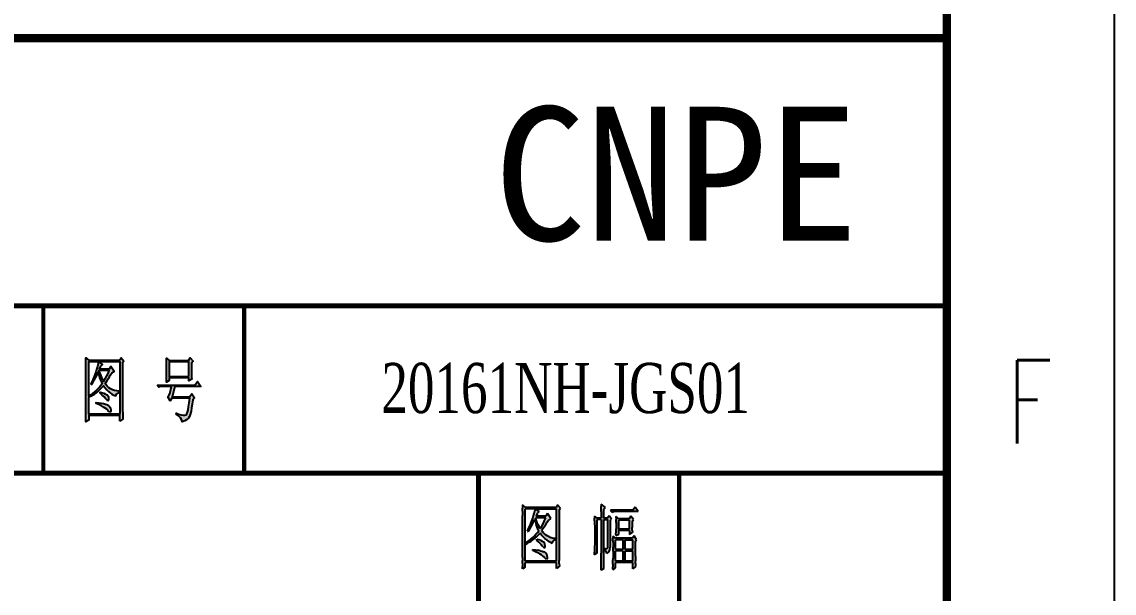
# Model space of a CAD drawing. Header units: inches. Extents: x 6 to 109360, y -14990 to 740552.
# Drawn here: x 1201.9 to 1267.2, y -7038.1 to -7003.9 of the extents above; entities that cross this region are included whole.
import ezdxf
from ezdxf.enums import TextEntityAlignment as Align

# ---------------------------------------------------------------- set-up
doc = ezdxf.new("R2010")
doc.units = ezdxf.units.IN
doc.header["$MEASUREMENT"] = 0
for name, color, linetype in [('1', 7, 'Continuous'), ('PUB_TEXT', 7, 'Continuous'), ('图框', 4, 'Continuous')]:
    doc.layers.add(name, color=color, linetype=linetype)
doc.styles.add('HZ', font='txt_____.ttf', dxfattribs={"width": 0.7, "bigfont": 'HZTXT'})
doc.styles.add('宋体', font='', dxfattribs={"width": 0.7})
doc.styles.get('宋体').set_extended_font_data('SimSun')

# ---------------------------------------------------------------- blocks, each defined once
blk = doc.blocks.new('图签')
at = {"layer": '1'}
h = blk.add_hatch(color=7, dxfattribs=at)
h.paths.add_polyline_path([(-49.263, 35.751), (-49.263, 38.592), (-49.191, 38.692), (-49.353, 38.891), (-49.448, 38.739), (-51.278, 38.739), (-51.463, 38.891), (-51.459, 38.701), (-51.454, 38.521), (-51.454, 35.381), (-51.459, 35.206), (-51.463, 35.059), (-51.288, 35.158), (-51.288, 35.443), (-49.424, 35.443), (-49.424, 35.092), (-49.248, 35.225), (-49.258, 35.391), (-49.258, 35.566)])
h.paths.add_polyline_path([(-51.288, 36.524), (-51.169, 36.586), (-51.055, 36.652), (-50.942, 36.723), (-50.833, 36.804), (-50.728, 36.89), (-50.624, 36.984), (-50.519, 37.084), (-50.42, 37.188), (-50.406, 37.207), (-50.311, 37.089), (-50.216, 36.98), (-50.116, 36.88), (-50.012, 36.795), (-49.903, 36.719), (-49.784, 36.657), (-49.68, 36.61), (-49.628, 36.723), (-49.519, 36.804), (-49.471, 36.823), (-49.471, 36.89), (-49.614, 36.908), (-49.742, 36.937), (-49.865, 36.98), (-49.979, 37.037), (-50.083, 37.103), (-50.178, 37.188), (-50.268, 37.283), (-50.311, 37.34), (-50.211, 37.492), (-50.126, 37.629), (-50.05, 37.753), (-49.998, 37.843), (-49.903, 37.971), (-49.803, 38.056), (-49.761, 38.075), (-49.96, 38.374), (-50.064, 38.208), (-50.648, 38.208), (-50.581, 38.355), (-50.557, 38.393), (-50.463, 38.493), (-50.685, 38.659), (-49.424, 38.659), (-49.424, 35.523), (-51.288, 35.523)], flags=16)
h.paths.add_polyline_path([(-50.847, 36.159), (-50.847, 36.225), (-50.534, 36.178), (-50.401, 36.15), (-50.292, 36.121), (-50.197, 36.093), (-50.126, 36.059), (-50.059, 36.007), (-49.979, 35.889), (-49.96, 35.742), (-49.969, 35.685), (-50.021, 35.633), (-50.126, 35.723), (-50.145, 35.751), (-50.211, 35.813), (-50.301, 35.879), (-50.41, 35.946), (-50.534, 36.017), (-50.681, 36.088)], flags=0)
h.paths.add_polyline_path([(-51.288, 36.591), (-51.288, 38.659), (-50.709, 38.659), (-50.723, 38.535), (-50.761, 38.374), (-50.818, 38.18), (-50.847, 38.09), (-50.899, 37.933), (-50.961, 37.776), (-51.022, 37.625), (-51.089, 37.473), (-51.16, 37.326), (-51.127, 37.293), (-51.046, 37.416), (-50.965, 37.549), (-50.889, 37.686), (-50.814, 37.833), (-50.747, 37.985), (-50.728, 38.023), (-50.69, 37.871), (-50.638, 37.715), (-50.576, 37.558), (-50.51, 37.397), (-50.486, 37.34), (-50.562, 37.24), (-50.648, 37.141), (-50.742, 37.041), (-50.842, 36.942), (-50.951, 36.847), (-51.065, 36.757), (-51.188, 36.662)], flags=16)
h.paths.add_polyline_path([(-50.614, 36.776), (-50.6, 36.842), (-50.534, 36.823), (-50.391, 36.771), (-50.278, 36.723), (-50.192, 36.676), (-50.112, 36.572), (-50.102, 36.41), (-50.14, 36.301), (-50.216, 36.377), (-50.278, 36.453), (-50.363, 36.548), (-50.477, 36.652)], flags=0)
h.paths.add_polyline_path([(-50.406, 37.473), (-50.467, 37.582), (-50.534, 37.715), (-50.595, 37.871), (-50.662, 38.056), (-50.685, 38.123), (-50.064, 38.123), (-50.135, 37.957), (-50.211, 37.805), (-50.282, 37.667), (-50.358, 37.539)], flags=16)
h.paths.add_polyline_path([(-45.146, 38.009), (-45.146, 38.573), (-45.055, 38.692), (-45.217, 38.891), (-45.321, 38.725), (-46.474, 38.725), (-46.649, 38.858), (-46.644, 38.687), (-46.64, 38.512), (-46.64, 37.791), (-46.644, 37.615), (-46.649, 37.449), (-46.649, 37.44), (-46.474, 37.525), (-46.474, 37.691), (-45.312, 37.691), (-45.312, 37.506), (-45.136, 37.61), (-45.141, 37.705), (-45.141, 37.838)])
h.paths.add_polyline_path([(-46.474, 38.64), (-45.312, 38.64), (-45.312, 37.776), (-46.474, 37.776)], flags=16)
h.paths.add_polyline_path([(-46.137, 37.174), (-44.586, 37.174), (-44.795, 37.473), (-44.946, 37.259), (-47.199, 37.259), (-47.104, 37.127), (-47, 37.174), (-46.336, 37.174), (-46.374, 36.984), (-46.412, 36.823), (-46.431, 36.776), (-46.507, 36.629), (-46.568, 36.557), (-46.431, 36.325), (-46.322, 36.477), (-45.25, 36.477), (-45.283, 36.197), (-45.316, 35.965), (-45.349, 35.78), (-45.387, 35.633), (-45.425, 35.538), (-45.465, 35.479), (-45.544, 35.452), (-45.644, 35.452), (-45.762, 35.476), (-45.914, 35.523), (-46.042, 35.576), (-46.056, 35.509), (-45.914, 35.41), (-45.805, 35.305), (-45.734, 35.196), (-45.696, 35.082), (-45.696, 35.059), (-45.553, 35.116), (-45.449, 35.172), (-45.425, 35.191), (-45.33, 35.282), (-45.264, 35.376), (-45.236, 35.443), (-45.207, 35.552), (-45.174, 35.699), (-45.141, 35.893), (-45.108, 36.126), (-45.074, 36.377), (-44.961, 36.491), (-45.136, 36.742), (-45.264, 36.557), (-46.298, 36.557)])
h = blk.add_hatch(color=7, dxfattribs=at)
h.paths.add_polyline_path([(-23.168, 29.795), (-23.098, 29.895), (-23.261, 30.095), (-23.355, 29.945), (-25.184, 29.945), (-25.37, 30.095), (-25.365, 29.904), (-25.361, 29.723), (-25.359, 29.554), (-25.359, 29.462), (-25.359, 26.946), (-25.36, 26.765), (-25.362, 26.586), (-25.366, 26.409), (-25.37, 26.262), (-25.196, 26.362), (-25.196, 26.646), (-23.331, 26.646), (-23.331, 26.295), (-23.157, 26.429), (-23.162, 26.593), (-23.166, 26.768), (-23.168, 26.955), (-23.168, 27.029)])
h.paths.add_polyline_path([(-25.196, 29.862), (-24.613, 29.862), (-23.331, 29.862), (-23.331, 26.729), (-25.196, 26.729), (-25.196, 27.729)], flags=16)
h.paths.add_polyline_path([(-25.094, 27.867), (-24.972, 27.959), (-24.857, 28.052), (-24.749, 28.148), (-24.649, 28.245), (-24.556, 28.343), (-24.471, 28.444), (-24.391, 28.545), (-24.417, 28.6), (-24.484, 28.76), (-24.544, 28.918), (-24.594, 29.074), (-24.637, 29.229), (-24.652, 29.191), (-24.722, 29.037), (-24.794, 28.891), (-24.871, 28.752), (-24.95, 28.62), (-25.033, 28.495), (-25.068, 28.528), (-25.066, 28.531), (-24.995, 28.678), (-24.927, 28.829), (-24.864, 28.982), (-24.806, 29.137), (-24.753, 29.295), (-24.724, 29.385), (-24.667, 29.578), (-24.63, 29.737), (-24.615, 29.852), (-24.576, 29.852), (-24.369, 29.696), (-24.462, 29.595), (-24.486, 29.557), (-24.554, 29.412), (-23.973, 29.412), (-23.867, 29.579), (-23.669, 29.278), (-23.708, 29.26), (-23.809, 29.176), (-23.902, 29.045), (-23.954, 28.958), (-24.03, 28.835), (-24.118, 28.697), (-24.217, 28.545), (-24.173, 28.487), (-24.087, 28.391), (-23.99, 28.307), (-23.886, 28.238), (-23.773, 28.182), (-23.65, 28.14), (-23.519, 28.111), (-23.378, 28.096), (-23.378, 28.029), (-23.424, 28.01), (-23.536, 27.927), (-23.588, 27.812), (-23.692, 27.858), (-23.808, 27.923), (-23.918, 27.998), (-24.023, 28.085), (-24.124, 28.183), (-24.219, 28.291), (-24.31, 28.412), (-24.328, 28.392), (-24.426, 28.287), (-24.528, 28.188), (-24.632, 28.095), (-24.739, 28.008), (-24.85, 27.929), (-24.962, 27.856), (-25.078, 27.789), (-25.186, 27.734), (-25.186, 27.803)], flags=0)
h.paths.add_polyline_path([(-24.52, 27.979), (-24.508, 28.045), (-24.438, 28.025), (-24.295, 27.976), (-24.183, 27.928), (-24.1, 27.879), (-24.02, 27.774), (-24.007, 27.612), (-24.044, 27.505), (-24.123, 27.579), (-24.183, 27.655), (-24.271, 27.749), (-24.383, 27.858)], flags=0)
h.paths.add_polyline_path([(-24.753, 27.429), (-24.595, 27.408), (-24.442, 27.382), (-24.309, 27.355), (-24.197, 27.326), (-24.104, 27.295), (-24.03, 27.262), (-23.966, 27.21), (-23.887, 27.091), (-23.867, 26.946), (-23.874, 26.889), (-23.927, 26.834), (-24.03, 26.928), (-24.051, 26.953), (-24.119, 27.016), (-24.207, 27.082), (-24.314, 27.15), (-24.441, 27.219), (-24.587, 27.289), (-24.753, 27.362)], flags=0)
h.paths.add_polyline_path([(-24.31, 28.678), (-24.374, 28.784), (-24.439, 28.916), (-24.503, 29.074), (-24.568, 29.26), (-24.59, 29.329), (-23.973, 29.329), (-24.044, 29.161), (-24.117, 29.008), (-24.191, 28.869), (-24.266, 28.744)], flags=0)
h = blk.add_hatch(color=7, dxfattribs=at)
h.paths.add_polyline_path([(-20.511, 29.828), (-20.407, 29.945), (-20.663, 30.128), (-20.658, 30.023), (-20.654, 29.879), (-20.653, 29.696), (-20.651, 29.472), (-20.651, 29.295), (-20.907, 29.295), (-21.059, 29.412), (-21.055, 29.293), (-21.052, 29.149), (-21.05, 28.983), (-21.048, 28.792), (-21.047, 28.577), (-21.047, 28.362), (-21.047, 28.153), (-21.048, 27.955), (-21.049, 27.768), (-21.051, 27.589), (-21.053, 27.422), (-21.055, 27.264), (-21.059, 27.117), (-20.907, 27.229), (-20.907, 29.212), (-20.651, 29.212), (-20.651, 27.212), (-20.651, 27.07), (-20.653, 26.914), (-20.654, 26.741), (-20.657, 26.553), (-20.66, 26.351), (-20.663, 26.196), (-20.5, 26.295), (-20.504, 26.47), (-20.507, 26.647), (-20.509, 26.825), (-20.511, 27.004), (-20.511, 27.145), (-20.511, 29.212), (-20.266, 29.212), (-20.266, 27.545), (-20.313, 27.462), (-20.419, 27.479), (-20.488, 27.496), (-20.488, 27.429), (-20.377, 27.345), (-20.319, 27.213), (-20.313, 27.179), (-20.205, 27.272), (-20.143, 27.399), (-20.126, 27.558), (-20.126, 29.162), (-20.045, 29.246), (-20.185, 29.445), (-20.29, 29.295), (-20.511, 29.295)])
h.paths.add_polyline_path([(-18.635, 29.962), (-18.763, 29.779), (-20.103, 29.779), (-20.01, 29.645), (-19.894, 29.684), (-19.777, 29.696), (-18.449, 29.696)])
h.paths.add_polyline_path([(-19.614, 29.179), (-18.961, 29.179), (-18.961, 28.646), (-19.614, 28.646), (-19.614, 28.562), (-18.961, 28.562), (-18.961, 28.329), (-18.798, 28.445), (-18.803, 28.58), (-18.807, 28.747), (-18.809, 28.947), (-18.81, 29.096), (-18.728, 29.212), (-18.891, 29.412), (-18.984, 29.262), (-19.614, 29.262), (-19.777, 29.396), (-19.771, 29.214), (-19.767, 29.036), (-19.765, 28.862), (-19.765, 28.845), (-19.766, 28.671), (-19.769, 28.494), (-19.775, 28.314), (-19.777, 28.262), (-19.614, 28.345), (-19.614, 28.562), (-19.614, 28.646)])
h.paths.add_polyline_path([(-18.612, 27.928), (-18.542, 28.012), (-18.693, 28.246), (-18.786, 28.096), (-19.8, 28.096), (-19.963, 28.212), (-19.959, 28.092), (-19.956, 27.944), (-19.953, 27.767), (-19.953, 27.563), (-19.952, 27.329), (-19.952, 27.312), (-19.952, 27.104), (-19.953, 26.909), (-19.954, 26.725), (-19.957, 26.553), (-19.96, 26.391), (-19.963, 26.242), (-19.963, 26.229), (-19.8, 26.329), (-19.8, 26.646), (-18.763, 26.646), (-18.763, 26.279), (-18.6, 26.412), (-18.605, 26.58), (-18.609, 26.756), (-18.611, 26.939), (-18.612, 27.029)])
h.paths.add_polyline_path([(-19.8, 28.012), (-19.369, 28.012), (-19.369, 27.429), (-19.8, 27.429)], flags=16)
h.paths.add_polyline_path([(-19.8, 27.346), (-19.369, 27.346), (-19.369, 26.729), (-19.8, 26.729)], flags=16)
h.paths.add_polyline_path([(-19.229, 28.012), (-18.763, 28.012), (-18.763, 27.429), (-19.229, 27.429)], flags=16)
h.paths.add_polyline_path([(-19.229, 27.346), (-18.763, 27.346), (-18.763, 26.729), (-19.229, 26.729)], flags=16)
at = {"color": 7}
for p, q in [((-25.184, 29.945), (-25.37, 30.095)), ((-25.37, 30.095), (-25.365, 29.904)), ((-23.261, 30.095), (-23.355, 29.945)), ((-23.098, 29.895), (-23.261, 30.095)), ((-20.407, 29.945), (-20.663, 30.128)), ((-20.663, 30.128), (-20.658, 30.023)), ((-25.361, 29.723), (-25.365, 29.904)), ((-25.361, 29.723), (-25.359, 29.554)), ((-25.359, 29.554), (-25.359, 29.462)), ((-25.359, 26.946), (-25.359, 29.462)), ((-25.196, 27.729), (-25.196, 29.862)), ((-24.613, 29.862), (-25.196, 29.862)), ((-23.355, 29.945), (-25.184, 29.945)), ((-23.355, 29.945), (-25.184, 29.945)), ((-25.184, 29.945), (-23.355, 29.945)), ((-25.184, 29.945), (-25.184, 29.945)), ((-24.753, 29.295), (-24.724, 29.385)), ((-24.724, 29.385), (-24.667, 29.578)), ((-24.667, 29.578), (-24.63, 29.737)), ((-24.615, 29.852), (-24.63, 29.737)), ((-24.615, 29.852), (-24.576, 29.852)), ((-24.613, 29.862), (-23.331, 29.862)), ((-24.369, 29.696), (-24.576, 29.852)), ((-24.486, 29.557), (-24.554, 29.412)), ((-23.973, 29.412), (-24.554, 29.412)), ((-23.973, 29.412), (-24.554, 29.412)), ((-24.554, 29.412), (-23.973, 29.412)), ((-24.554, 29.412), (-24.554, 29.412)), ((-24.486, 29.557), (-24.462, 29.595)), ((-24.369, 29.696), (-24.462, 29.595)), ((-23.867, 29.579), (-23.973, 29.412)), ((-23.669, 29.278), (-23.867, 29.579)), ((-23.331, 26.729), (-23.331, 29.862)), ((-23.168, 29.795), (-23.098, 29.895)), ((-23.168, 29.795), (-23.168, 27.029)), ((-21.059, 29.412), (-21.055, 29.293)), ((-20.907, 29.295), (-21.059, 29.412)), ((-20.654, 29.879), (-20.658, 30.023)), ((-20.653, 29.696), (-20.654, 29.879)), ((-20.653, 29.696), (-20.651, 29.472)), ((-20.651, 29.472), (-20.651, 29.295)), ((-20.511, 29.828), (-20.407, 29.945)), ((-20.511, 29.295), (-20.511, 29.828)), ((-20.185, 29.445), (-20.29, 29.295)), ((-20.045, 29.246), (-20.185, 29.445)), ((-20.01, 29.645), (-20.103, 29.779)), ((-18.763, 29.779), (-20.103, 29.779)), ((-18.763, 29.779), (-20.103, 29.779)), ((-20.103, 29.779), (-18.763, 29.779)), ((-20.103, 29.779), (-20.103, 29.779)), ((-19.894, 29.684), (-20.01, 29.645)), ((-19.777, 29.696), (-19.894, 29.684)), ((-18.449, 29.696), (-19.777, 29.696)), ((-19.777, 29.396), (-19.771, 29.214)), ((-19.614, 29.262), (-19.777, 29.396)), ((-18.891, 29.412), (-18.984, 29.262)), ((-18.728, 29.212), (-18.891, 29.412)), ((-18.635, 29.962), (-18.763, 29.779)), ((-18.449, 29.696), (-18.635, 29.962)), ((-24.995, 28.678), (-24.927, 28.829)), ((-24.95, 28.62), (-24.871, 28.752)), ((-24.927, 28.829), (-24.864, 28.982)), ((-24.871, 28.752), (-24.794, 28.891)), ((-24.864, 28.982), (-24.806, 29.137)), ((-24.806, 29.137), (-24.753, 29.295)), ((-24.794, 28.891), (-24.722, 29.037)), ((-24.722, 29.037), (-24.652, 29.191)), ((-24.637, 29.229), (-24.652, 29.191)), ((-24.594, 29.074), (-24.637, 29.229)), ((-24.594, 29.074), (-24.544, 28.918)), ((-23.973, 29.329), (-24.59, 29.329)), ((-24.568, 29.26), (-24.59, 29.329)), ((-24.503, 29.074), (-24.568, 29.26)), ((-24.484, 28.76), (-24.544, 28.918)), ((-24.439, 28.916), (-24.503, 29.074)), ((-24.417, 28.6), (-24.484, 28.76)), ((-24.439, 28.916), (-24.374, 28.784)), ((-24.31, 28.678), (-24.374, 28.784)), ((-24.31, 28.678), (-24.266, 28.744)), ((-24.266, 28.744), (-24.191, 28.869)), ((-24.191, 28.869), (-24.117, 29.008)), ((-24.118, 28.697), (-24.03, 28.835)), ((-24.117, 29.008), (-24.044, 29.161)), ((-24.044, 29.161), (-23.973, 29.329)), ((-24.03, 28.835), (-23.954, 28.958)), ((-23.954, 28.958), (-23.902, 29.045)), ((-23.902, 29.045), (-23.809, 29.176)), ((-23.708, 29.26), (-23.809, 29.176)), ((-23.669, 29.278), (-23.708, 29.26)), ((-21.052, 29.149), (-21.055, 29.293)), ((-21.052, 29.149), (-21.05, 28.983)), ((-21.05, 28.983), (-21.048, 28.792)), ((-21.048, 28.792), (-21.047, 28.577)), ((-20.651, 29.295), (-20.907, 29.295)), ((-20.651, 29.295), (-20.907, 29.295)), ((-20.907, 29.295), (-20.651, 29.295)), ((-20.907, 29.295), (-20.907, 29.295)), ((-20.651, 29.212), (-20.907, 29.212)), ((-20.907, 27.229), (-20.907, 29.212)), ((-20.651, 29.212), (-20.651, 27.212)), ((-20.511, 29.295), (-20.29, 29.295)), ((-20.29, 29.295), (-20.511, 29.295)), ((-20.29, 29.295), (-20.511, 29.295)), ((-20.511, 27.145), (-20.511, 29.212)), ((-20.511, 29.212), (-20.266, 29.212)), ((-20.266, 27.545), (-20.266, 29.212)), ((-20.126, 29.162), (-20.045, 29.246)), ((-20.126, 29.162), (-20.126, 27.562)), ((-19.767, 29.036), (-19.771, 29.214)), ((-19.767, 29.036), (-19.765, 28.862)), ((-19.765, 28.845), (-19.766, 28.671)), ((-19.765, 28.862), (-19.765, 28.845)), ((-18.984, 29.262), (-19.614, 29.262)), ((-18.984, 29.262), (-19.614, 29.262)), ((-19.614, 29.262), (-18.984, 29.262)), ((-19.614, 29.262), (-19.614, 29.262)), ((-18.961, 29.179), (-19.614, 29.179)), ((-19.614, 28.646), (-19.614, 29.179)), ((-18.961, 28.646), (-18.961, 29.179)), ((-18.81, 29.096), (-18.728, 29.212)), ((-18.81, 29.096), (-18.809, 28.947)), ((-18.809, 28.947), (-18.807, 28.747)), ((-18.803, 28.58), (-18.807, 28.747)), ((-25.066, 28.531), (-25.068, 28.528)), ((-25.068, 28.528), (-25.033, 28.495)), ((-25.066, 28.531), (-24.995, 28.678)), ((-25.033, 28.495), (-24.95, 28.62)), ((-24.857, 28.052), (-24.749, 28.148)), ((-24.749, 28.148), (-24.649, 28.245)), ((-24.739, 28.008), (-24.632, 28.095)), ((-24.649, 28.245), (-24.556, 28.343)), ((-24.632, 28.095), (-24.528, 28.188)), ((-24.556, 28.343), (-24.471, 28.444)), ((-24.528, 28.188), (-24.426, 28.287)), ((-24.471, 28.444), (-24.391, 28.545)), ((-24.426, 28.287), (-24.328, 28.392)), ((-24.417, 28.6), (-24.391, 28.545)), ((-24.31, 28.412), (-24.328, 28.392)), ((-24.219, 28.291), (-24.31, 28.412)), ((-24.124, 28.183), (-24.219, 28.291)), ((-24.217, 28.545), (-24.118, 28.697)), ((-24.217, 28.545), (-24.173, 28.487)), ((-24.087, 28.391), (-24.173, 28.487)), ((-24.023, 28.085), (-24.124, 28.183)), ((-24.087, 28.391), (-23.99, 28.307)), ((-23.918, 27.998), (-24.023, 28.085)), ((-23.886, 28.238), (-23.99, 28.307)), ((-23.773, 28.182), (-23.886, 28.238)), ((-23.773, 28.182), (-23.65, 28.14)), ((-23.65, 28.14), (-23.519, 28.111)), ((-23.519, 28.111), (-23.378, 28.096)), ((-23.378, 28.029), (-23.378, 28.096)), ((-21.047, 28.153), (-21.048, 27.955)), ((-21.047, 28.577), (-21.047, 28.362)), ((-21.047, 28.362), (-21.047, 28.153)), ((-19.963, 28.212), (-19.959, 28.092)), ((-19.8, 28.096), (-19.963, 28.212)), ((-19.956, 27.944), (-19.959, 28.092)), ((-18.786, 28.096), (-19.8, 28.096)), ((-18.786, 28.096), (-19.8, 28.096)), ((-19.8, 28.096), (-18.786, 28.096)), ((-19.8, 28.096), (-19.8, 28.096)), ((-19.777, 28.262), (-19.614, 28.345)), ((-19.775, 28.314), (-19.777, 28.262)), ((-19.775, 28.314), (-19.769, 28.494)), ((-19.769, 28.494), (-19.766, 28.671)), ((-19.614, 28.646), (-19.614, 28.562)), ((-19.614, 28.562), (-19.614, 28.646)), ((-18.961, 28.646), (-19.614, 28.646)), ((-18.961, 28.646), (-19.614, 28.646)), ((-19.614, 28.646), (-18.961, 28.646)), ((-19.614, 28.646), (-19.614, 28.646)), ((-18.961, 28.562), (-19.614, 28.562)), ((-19.614, 28.345), (-19.614, 28.562)), ((-18.961, 28.562), (-18.961, 28.329)), ((-18.961, 28.329), (-18.798, 28.445)), ((-18.803, 28.58), (-18.798, 28.445)), ((-18.693, 28.246), (-18.786, 28.096)), ((-18.542, 28.012), (-18.693, 28.246)), ((-25.196, 26.729), (-25.196, 27.729)), ((-25.186, 27.803), (-25.094, 27.867)), ((-25.186, 27.734), (-25.186, 27.803)), ((-25.078, 27.789), (-25.186, 27.734)), ((-25.094, 27.867), (-24.972, 27.959)), ((-25.078, 27.789), (-24.962, 27.856)), ((-24.972, 27.959), (-24.857, 28.052)), ((-24.962, 27.856), (-24.85, 27.929)), ((-24.85, 27.929), (-24.739, 28.008)), ((-24.753, 27.362), (-24.753, 27.429)), ((-24.753, 27.429), (-24.595, 27.408)), ((-24.52, 27.979), (-24.508, 28.045)), ((-24.383, 27.858), (-24.52, 27.979)), ((-24.508, 28.045), (-24.438, 28.025)), ((-24.295, 27.976), (-24.438, 28.025)), ((-24.271, 27.749), (-24.383, 27.858)), ((-24.295, 27.976), (-24.183, 27.928)), ((-24.271, 27.749), (-24.183, 27.655)), ((-24.183, 27.928), (-24.1, 27.879)), ((-24.123, 27.579), (-24.183, 27.655)), ((-24.123, 27.579), (-24.044, 27.505)), ((-24.02, 27.774), (-24.1, 27.879)), ((-24.044, 27.505), (-24.007, 27.612)), ((-24.007, 27.612), (-24.02, 27.774)), ((-23.808, 27.923), (-23.918, 27.998)), ((-23.808, 27.923), (-23.692, 27.858)), ((-23.692, 27.858), (-23.588, 27.812)), ((-23.588, 27.812), (-23.536, 27.927)), ((-23.536, 27.927), (-23.424, 28.01)), ((-23.378, 28.029), (-23.424, 28.01)), ((-21.053, 27.422), (-21.055, 27.264)), ((-21.051, 27.589), (-21.053, 27.422)), ((-21.049, 27.768), (-21.051, 27.589)), ((-21.048, 27.955), (-21.049, 27.768)), ((-20.488, 27.429), (-20.488, 27.496)), ((-20.488, 27.496), (-20.419, 27.479)), ((-20.377, 27.345), (-20.488, 27.429)), ((-20.419, 27.479), (-20.313, 27.462)), ((-20.266, 27.545), (-20.313, 27.462)), ((-20.143, 27.399), (-20.126, 27.558)), ((-20.126, 27.562), (-20.126, 27.558)), ((-19.956, 27.944), (-19.953, 27.767)), ((-19.953, 27.767), (-19.953, 27.563)), ((-19.952, 27.329), (-19.953, 27.563)), ((-19.369, 28.012), (-19.8, 28.012)), ((-19.8, 27.429), (-19.8, 28.012)), ((-19.369, 27.429), (-19.8, 27.429)), ((-19.369, 27.429), (-19.8, 27.429)), ((-19.8, 27.429), (-19.369, 27.429)), ((-19.8, 27.429), (-19.8, 27.429)), ((-19.369, 28.012), (-19.369, 27.429)), ((-19.229, 28.012), (-18.763, 28.012)), ((-19.229, 27.429), (-19.229, 28.012)), ((-19.229, 27.429), (-18.763, 27.429)), ((-18.763, 27.429), (-19.229, 27.429)), ((-18.763, 27.429), (-19.229, 27.429)), ((-18.763, 27.429), (-18.763, 28.012)), ((-18.612, 27.928), (-18.542, 28.012)), ((-18.612, 27.029), (-18.612, 27.928)), ((-25.359, 26.946), (-25.36, 26.765)), ((-24.587, 27.289), (-24.753, 27.362)), ((-24.595, 27.408), (-24.442, 27.382)), ((-24.441, 27.219), (-24.587, 27.289)), ((-24.309, 27.355), (-24.442, 27.382)), ((-24.314, 27.15), (-24.441, 27.219)), ((-24.207, 27.082), (-24.314, 27.15)), ((-24.309, 27.355), (-24.197, 27.326)), ((-24.207, 27.082), (-24.119, 27.016)), ((-24.197, 27.326), (-24.104, 27.295)), ((-24.119, 27.016), (-24.051, 26.953)), ((-24.03, 27.262), (-24.104, 27.295)), ((-24.03, 26.928), (-24.051, 26.953)), ((-23.966, 27.21), (-24.03, 27.262)), ((-23.927, 26.834), (-24.03, 26.928)), ((-23.887, 27.091), (-23.966, 27.21)), ((-23.874, 26.889), (-23.927, 26.834)), ((-23.867, 26.946), (-23.887, 27.091)), ((-23.874, 26.889), (-23.867, 26.946)), ((-23.168, 27.029), (-23.168, 26.955)), ((-23.168, 26.955), (-23.166, 26.768)), ((-23.162, 26.593), (-23.166, 26.768)), ((-21.059, 27.117), (-21.055, 27.264)), ((-20.907, 27.229), (-21.059, 27.117)), ((-21.059, 27.112), (-20.907, 27.229)), ((-20.907, 27.229), (-21.059, 27.117)), ((-21.059, 27.117), (-21.059, 27.112)), ((-20.654, 26.741), (-20.653, 26.914)), ((-20.653, 26.914), (-20.651, 27.07)), ((-20.651, 27.07), (-20.651, 27.212)), ((-20.511, 27.004), (-20.511, 27.145)), ((-20.509, 26.825), (-20.511, 27.004)), ((-20.507, 26.647), (-20.509, 26.825)), ((-20.319, 27.213), (-20.377, 27.345)), ((-20.319, 27.213), (-20.313, 27.179)), ((-20.313, 27.179), (-20.205, 27.272)), ((-20.205, 27.272), (-20.143, 27.399)), ((-19.954, 26.725), (-19.953, 26.909)), ((-19.952, 27.104), (-19.953, 26.909)), ((-19.952, 27.329), (-19.952, 27.312)), ((-19.952, 27.312), (-19.952, 27.104)), ((-19.8, 26.729), (-19.8, 27.346)), ((-19.369, 27.346), (-19.8, 27.346)), ((-19.369, 27.346), (-19.369, 26.729)), ((-19.229, 26.729), (-19.229, 27.346)), ((-19.229, 27.346), (-18.763, 27.346)), ((-18.763, 26.729), (-18.763, 27.346)), ((-18.612, 27.029), (-18.611, 26.939)), ((-18.611, 26.939), (-18.609, 26.756)), ((-25.37, 26.262), (-25.366, 26.409)), ((-25.196, 26.362), (-25.37, 26.262)), ((-25.362, 26.586), (-25.366, 26.409)), ((-25.362, 26.586), (-25.36, 26.765)), ((-23.331, 26.729), (-25.196, 26.729)), ((-23.331, 26.729), (-25.196, 26.729)), ((-25.196, 26.729), (-23.331, 26.729)), ((-25.196, 26.729), (-25.196, 26.729)), ((-23.331, 26.646), (-25.196, 26.646)), ((-25.196, 26.362), (-25.196, 26.646)), ((-23.331, 26.295), (-23.331, 26.646)), ((-23.157, 26.429), (-23.331, 26.295)), ((-23.162, 26.593), (-23.157, 26.429)), ((-20.663, 26.196), (-20.66, 26.351)), ((-20.5, 26.295), (-20.663, 26.196)), ((-20.66, 26.351), (-20.657, 26.553)), ((-20.657, 26.553), (-20.654, 26.741)), ((-20.504, 26.47), (-20.507, 26.647)), ((-20.5, 26.295), (-20.504, 26.47)), ((-19.963, 26.242), (-19.96, 26.391)), ((-19.963, 26.229), (-19.8, 26.329)), ((-19.963, 26.242), (-19.963, 26.229)), ((-19.957, 26.553), (-19.96, 26.391)), ((-19.957, 26.553), (-19.954, 26.725)), ((-19.369, 26.729), (-19.8, 26.729)), ((-19.369, 26.729), (-19.8, 26.729)), ((-19.8, 26.729), (-19.369, 26.729)), ((-19.8, 26.729), (-19.8, 26.729)), ((-18.763, 26.646), (-19.8, 26.646)), ((-19.8, 26.329), (-19.8, 26.646)), ((-19.229, 26.729), (-18.763, 26.729)), ((-18.763, 26.729), (-19.229, 26.729)), ((-18.763, 26.729), (-19.229, 26.729)), ((-18.763, 26.279), (-18.763, 26.646)), ((-18.6, 26.412), (-18.763, 26.279)), ((-18.605, 26.58), (-18.609, 26.756)), ((-18.605, 26.58), (-18.6, 26.412))]:
    blk.add_line(p, q, dxfattribs=at)
at = {"layer": '1', "color": 7, "const_width": 0.5}
for points in [[(-180, 0), (0, 0), (0, 131.762), (-180, 131.762)], [(-180, 58), (0, 58), (0, 0), (-180, 0)]]:
    blk.add_lwpolyline(points, close=True, dxfattribs=at)
at = {"layer": '1', "color": 7}
for points, const_width in [([(-180, 42), (0, 42)], 0.3), ([(-54, 42), (-54, 32)], 0.25), ([(-42, 42), (-42, 32)], 0.25), ([(-118, 32), (0, 32)], 0.3), ([(-28, 32), (-28, 0)], 0.3), ([(-16, 32), (-16, 8)], 0.25)]:
    blk.add_lwpolyline(points, dxfattribs=dict(at, const_width=const_width))
for points in [[(-49.424, 35.092), (-49.424, 35.443), (-51.288, 35.443), (-51.288, 35.158), (-51.463, 35.059), (-51.459, 35.206), (-51.454, 35.381), (-51.454, 38.521), (-51.459, 38.701), (-51.463, 38.891), (-51.278, 38.739), (-49.448, 38.739), (-49.353, 38.891), (-49.191, 38.692), (-49.263, 38.592), (-49.263, 35.751), (-49.258, 35.566), (-49.258, 35.391), (-49.248, 35.225)], [(-50.012, 36.795), (-49.903, 36.719), (-49.784, 36.657), (-49.68, 36.61), (-49.628, 36.723), (-49.519, 36.804), (-49.471, 36.823), (-49.471, 36.89), (-49.614, 36.908), (-49.742, 36.937), (-49.865, 36.98), (-49.979, 37.037), (-50.083, 37.103), (-50.178, 37.188), (-50.268, 37.283), (-50.311, 37.34), (-50.211, 37.492), (-50.126, 37.629), (-50.05, 37.753), (-49.998, 37.843), (-49.903, 37.971), (-49.803, 38.056), (-49.761, 38.075), (-49.96, 38.374), (-50.064, 38.208), (-50.648, 38.208), (-50.581, 38.355), (-50.557, 38.393), (-50.463, 38.493), (-50.685, 38.659), (-49.424, 38.659), (-49.424, 35.523), (-51.288, 35.523), (-51.288, 36.524), (-51.169, 36.586), (-51.055, 36.652), (-50.942, 36.723), (-50.833, 36.804), (-50.728, 36.89), (-50.624, 36.984), (-50.519, 37.084), (-50.42, 37.188), (-50.406, 37.207), (-50.311, 37.089), (-50.216, 36.98), (-50.116, 36.88)], [(-50.69, 37.871), (-50.638, 37.715), (-50.576, 37.558), (-50.51, 37.397), (-50.486, 37.34), (-50.562, 37.24), (-50.648, 37.141), (-50.742, 37.041), (-50.842, 36.942), (-50.951, 36.847), (-51.065, 36.757), (-51.188, 36.662), (-51.288, 36.591), (-51.288, 38.659), (-50.709, 38.659), (-50.723, 38.535), (-50.761, 38.374), (-50.818, 38.18), (-50.847, 38.09), (-50.899, 37.933), (-50.961, 37.776), (-51.022, 37.625), (-51.089, 37.473), (-51.16, 37.326), (-51.127, 37.293), (-51.046, 37.416), (-50.965, 37.549), (-50.889, 37.686), (-50.814, 37.833), (-50.747, 37.985), (-50.728, 38.023)], [(-45.321, 38.725), (-45.217, 38.891), (-45.055, 38.692), (-45.146, 38.573), (-45.146, 38.009), (-45.141, 37.838), (-45.141, 37.705), (-45.136, 37.61), (-45.312, 37.506), (-45.312, 37.691), (-46.474, 37.691), (-46.474, 37.525), (-46.649, 37.44), (-46.649, 37.449), (-46.644, 37.615), (-46.64, 37.791), (-46.64, 38.512), (-46.644, 38.687), (-46.649, 38.858), (-46.474, 38.725)], [(-45.312, 37.776), (-45.312, 38.64), (-46.474, 38.64), (-46.474, 37.776)], [(-50.358, 37.539), (-50.282, 37.667), (-50.211, 37.805), (-50.135, 37.957), (-50.064, 38.123), (-50.685, 38.123), (-50.662, 38.056), (-50.595, 37.871), (-50.534, 37.715), (-50.467, 37.582), (-50.406, 37.473)], [(-47.199, 37.259), (-44.946, 37.259), (-44.795, 37.473), (-44.586, 37.174), (-46.137, 37.174), (-46.298, 36.557), (-45.264, 36.557), (-45.136, 36.742), (-44.961, 36.491), (-45.074, 36.377), (-45.108, 36.126), (-45.141, 35.893), (-45.174, 35.699), (-45.207, 35.552), (-45.236, 35.443), (-45.264, 35.376), (-45.33, 35.282), (-45.425, 35.191), (-45.449, 35.172), (-45.553, 35.116), (-45.696, 35.059), (-45.696, 35.082), (-45.734, 35.196), (-45.805, 35.305), (-45.914, 35.41), (-46.056, 35.509), (-46.042, 35.576), (-45.914, 35.523), (-45.762, 35.476), (-45.644, 35.452), (-45.544, 35.452), (-45.473, 35.476), (-45.463, 35.481), (-45.425, 35.538), (-45.387, 35.633), (-45.349, 35.78), (-45.316, 35.965), (-45.283, 36.197), (-45.25, 36.477), (-46.322, 36.477), (-46.431, 36.325), (-46.568, 36.557), (-46.507, 36.629), (-46.431, 36.776), (-46.412, 36.823), (-46.374, 36.984), (-46.336, 37.174), (-47, 37.174), (-47.104, 37.127)], [(-50.14, 36.301), (-50.216, 36.377), (-50.278, 36.453), (-50.363, 36.548), (-50.477, 36.652), (-50.614, 36.776), (-50.6, 36.842), (-50.534, 36.823), (-50.391, 36.771), (-50.278, 36.723), (-50.192, 36.676), (-50.112, 36.572), (-50.102, 36.41)], [(-50.021, 35.633), (-50.126, 35.723), (-50.145, 35.751), (-50.211, 35.813), (-50.301, 35.879), (-50.41, 35.946), (-50.534, 36.017), (-50.681, 36.088), (-50.847, 36.159), (-50.847, 36.225), (-50.534, 36.178), (-50.401, 36.15), (-50.292, 36.121), (-50.197, 36.093), (-50.126, 36.059), (-50.059, 36.007), (-49.979, 35.889), (-49.96, 35.742), (-49.969, 35.685)]]:
    blk.add_lwpolyline(points, close=True, dxfattribs=at)
at = {"linetype": 'Continuous', "insert": (-22.782, 37.062), "char_height": 3, "attachment_point": 5, "style": '宋体'}
blk.add_mtext_dynamic_manual_height_columns('{\\fTimes New Roman|b0|i0|c0|p18;20161NH-JGS01}', width=17.30878, gutter_width=1, heights=[-3.067], dxfattribs=at)
at = {"layer": 'PUB_TEXT', "color": 7, "style": '宋体'}
blk.add_text('CNPE', height=8, dxfattribs=at).set_placement((-27.046, 45.903))
blk = doc.blocks.new('*U120')
blk.add_blockref('图签', (0, 0))

msp = doc.modelspace()

# ---------------------------------------------------------------- linework, layer by layer
at = {"layer": '图框'}
for p, q in [((1267.21035, -6478.88853), (1267.21035, -7072.88853)), ((1257.21035, -6775.88853), (1257.21035, -7062.88853)), ((1257.21035, -6775.88853), (1257.21035, -7062.88853)), ((1257.21035, -6775.88853), (1257.21035, -7062.88853)), ((1257.21035, -6775.88853), (1257.21035, -7062.88853))]:
    msp.add_line(p, q, dxfattribs=at)
at = {"layer": '图框', "color": 1}
msp.add_line((1257.21035, -6488.88853), (1257.21035, -7062.88853), dxfattribs=at)

# ---------------------------------------------------------------- block references
msp.add_blockref('*U120', (1257.21035, -7062.88853))

# ---------------------------------------------------------------- texts
at = {"layer": '图框', "style": 'HZ', "width": 0.7}
msp.add_text('F', height=5, dxfattribs=at).set_placement((1262.17115, -7029.13249), align=Align.CENTER)

doc.saveas('drawing.dxf')
